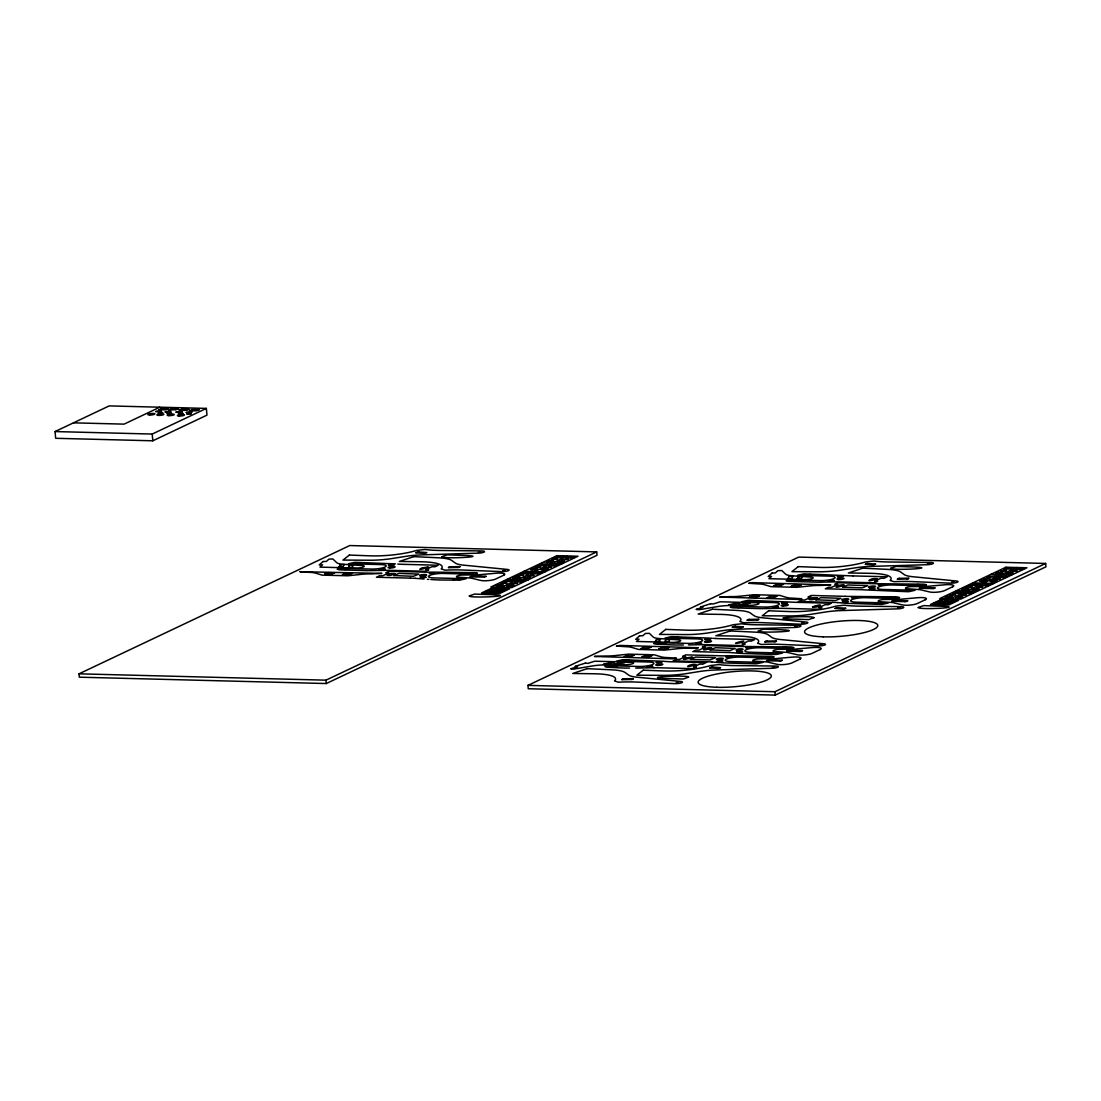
<?xml version="1.0" encoding="UTF-8"?>
<svg xmlns="http://www.w3.org/2000/svg" width="1101" height="1101" viewBox="0 0 1101 1101"><rect width="100%" height="100%" fill="white"/><g stroke="black" fill="none" stroke-linecap="round" stroke-linejoin="round"><path stroke-width="1.5" d="M478.44 552.11L480.614 551.931M480.6 552L478.495 552.207M794.894 626.441L797.055 626.249M796.986 626.373L794.936 626.538M774.485 667.123L772.324 667.289L774.498 667.055M897.714 607.835L899.889 607.642L897.742 607.903M929.478 563.602L927.4 563.643L929.547 563.478M690.382 659.251L695.736 657.049L715.526 657.669L710.2 659.939L690.423 659.348M801.776 623.18L803.923 622.987M803.923 623.07L801.803 623.262M389.437 574.364L390.511 573.47L395.176 573.607M392.341 574.529C391.433 576.277 382.9 575.259 389.369 574.405M422.275 567.965C440.937 564.359 411.554 572.355 422.206 568.006M686.184 658.013C705.122 654.379 674.83 662.527 686.116 658.068M692.928 665.541C681.918 668.913 690.933 663.105 695.763 664.605M708.783 648.861C698.02 652.246 706.581 646.452 711.618 647.925M741.634 642.461C724.018 645.874 751.143 638.126 741.702 642.406M811.575 598.6L812.648 597.705L817.327 597.843M814.492 598.779C813.488 600.43 804.79 599.55 811.506 598.655M815.414 605.949C825.695 602.729 818.002 608.399 812.579 606.885M841.274 586.09C830.526 589.696 838.921 583.613 844.109 585.154M874.125 579.69C863.501 583.186 871.634 577.268 876.96 578.754M395.135 573.69L392.465 574.461M711.618 647.994L708.92 648.792M695.722 664.687L693.024 665.472M817.286 597.926L814.589 598.724M812.579 606.816L815.346 605.99M844.082 585.237L841.384 586.021M876.947 578.809L874.249 579.608M489.697 589.682L491.211 589.544M488.748 591.994L487.275 592.132M938.63 601.229L940.158 601.105M937.68 603.554L933.786 603.609M417.568 552.028L418.958 551.904M424.89 553.28L423.555 553.404M449.304 566.877L450.694 566.74M459.117 567.387L457.837 567.483M622.643 678.904L624.047 678.766M734.009 626.359L735.399 626.221M748.033 619.491L749.437 619.354M632.524 679.386L631.176 679.51M866.501 563.588L867.891 563.451M741.276 627.625L739.968 627.721M757.915 619.973L756.607 620.111M873.85 564.813L872.515 564.964M711.439 667.151L712.842 667.027M765.745 641.209L767.149 641.071M836.829 607.738L838.233 607.614M718.774 668.403L717.439 668.527M898.237 578.424L899.641 578.3M775.627 641.69L774.306 641.828M844.164 608.991L842.857 609.128M908.119 578.92L906.77 579.043M493.661 589.778L488.734 591.843M933.717 603.444L938.671 601.38M503.928 581.534L506.116 581.094M520.498 573.69L522.7 573.249M513.672 580.791L511.607 581.177M530.297 572.905L528.136 573.332M514.442 581.81L516.63 581.369M531.012 573.965L533.228 573.511M540.784 573.194L538.623 573.621M969.43 585.25L971.646 584.796M962.673 592.31L960.733 593.178M963.375 593.356L965.563 592.916M979.945 585.512L982.161 585.071M973.188 592.586L971.123 592.985M989.661 584.769L987.776 585.608M495.588 589.778L497.033 589.654M494.555 592.104L493.193 592.242M944.52 601.325L948.429 601.284M943.516 603.651L942.098 603.788M490.661 591.994L495.643 589.93M499.496 589.875L494.555 591.953M939.593 603.554L944.575 601.49M948.415 601.449L943.488 603.499M55.05 431.564L109.192 405.897L206.355 408.402L206.96 415.146L152.819 440.799L55.656 438.294L55.05 431.564L152.213 434.055L206.355 408.402M159.796 407.205L124.069 424.133L73.464 422.839M79.024 673.826L349.76 545.545L596.714 551.904L597.017 555.276L326.281 683.542L79.327 677.184L79.024 673.826L325.979 680.17L596.714 551.904M327.74 572.878L324.823 574.116L330.19 574.378M343.085 568.336L341.324 569.176L344.668 568.377M352.54 563.85L355.898 563.051L354.123 563.891M331.539 574.199L334.621 572.905M342.108 569.189L343.884 568.35M353.338 563.877L355.1 563.038M345.466 573.332L342.865 574.502L347.916 574.832M349.265 574.653L352.348 573.36M460.493 578.603L458.732 579.443L462.076 578.644M469.948 574.116L473.306 573.318L471.531 574.158M459.516 579.456L461.291 578.617M470.733 574.144L472.508 573.304M471.696 576.195L470.237 576.718M484.564 576.938L486.023 576.415M501.382 587.273L567.483 555.95M527.957 685.372L798.693 557.092L1045.647 563.451L1045.95 566.822L775.214 695.103L528.26 688.744L527.957 685.372L774.925 691.731L1045.647 563.451M776.673 584.425L773.618 585.704M610.835 665.733L609.059 666.573L612.417 665.775M620.29 661.261L623.634 660.462L621.859 661.302M659.54 642.654L657.765 643.493L661.109 642.695M668.981 638.181L672.339 637.383L670.564 638.222M736.225 606.321L734.45 607.16L737.808 606.362M745.68 601.848L749.024 601.05L747.262 601.889M792.032 579.883L790.257 580.722L793.601 579.924M801.473 575.41L804.831 574.612L803.056 575.451M609.858 666.587L611.619 665.747M621.074 661.274L622.849 660.435M630.969 656.581L634.052 655.301M658.549 643.521L660.325 642.681M669.78 638.195L671.555 637.355M735.248 607.188L737.009 606.348M746.464 601.862L748.24 601.022M780.471 585.746L783.527 584.301L778.022 584.259M791.041 580.736L792.816 579.897M802.271 575.424L804.047 574.584M644.897 655.728L641.869 656.994M794.399 584.892L791.344 586.172M648.695 657.049L651.778 655.756M665.706 648.984L668.789 647.691M757.254 662.251L755.479 663.091L758.823 662.293M766.695 657.779L770.053 656.98L768.278 657.82M776.948 652.921L775.173 653.76L778.517 652.962M786.389 648.448L789.747 647.649L787.972 648.489M882.644 602.839L880.869 603.678L884.227 602.88M892.099 598.366L895.443 597.568L893.668 598.407M909.44 590.15L907.664 590.989L911.009 590.191M918.881 585.677L922.239 584.879L920.464 585.718M756.263 663.119L758.038 662.279M767.493 657.792L769.269 656.953M775.957 653.788L777.733 652.948M787.187 648.461L788.949 647.622M881.653 603.706L883.429 602.866M892.883 598.38L894.659 597.54M908.449 591.003L910.224 590.164M919.679 585.691L921.441 584.851M767.947 660.091L766.489 660.614M893.338 600.678L891.879 601.201M780.829 660.834L782.288 660.311M801.019 651.269L802.478 650.746M906.219 601.421L907.678 600.898M950.314 598.834L1016.416 567.51M340.044 564.827L341.324 564.717M342.989 566.864L341.805 566.96M349.237 565.35L353.352 565.061L352.251 567.208M352.251 567.373L351.013 567.483M788.977 576.387L793.078 576.084M656.485 639.158L660.586 638.869L659.499 641.016M791.991 578.397L787.958 578.686M659.499 641.167L658.26 641.291M798.184 576.91L799.464 576.786M665.692 639.681L666.972 639.557M801.129 578.947L799.959 579.03M668.637 641.718L667.495 641.814M338.943 566.987L341.709 566.919M343.044 566.685L344.173 564.675M348.15 567.51L350.916 567.442M787.876 578.534L789.004 576.525M793.023 576.263L791.991 578.245M655.384 641.305L656.54 639.309M797.083 579.057L798.239 577.062M802.285 576.773L801.198 578.768M664.591 641.828L665.775 639.832M669.821 639.53L668.706 641.539M556.955 556.583L564.593 556.624L562.446 557.202M522.548 572.726L529.939 572.726M562.542 557.739L554.959 557.684M545.724 565.708L538.128 565.653M528.246 573.882L520.553 573.841M567.469 556.845L575.107 556.9M550.61 564.799L558.29 564.854M533.063 572.988L540.784 573.043M516.493 580.833L523.911 580.833M501.175 589.943L502.551 589.819M573.002 558.042L565.474 557.959M556.17 565.997L548.615 565.914M522.204 582.002L514.814 581.989M500.074 592.283L498.794 592.407M1005.887 568.13L1013.526 568.185M971.481 584.273L979.202 584.314L977.041 584.906M954.911 592.118L962.701 592.159M977.151 585.443L969.458 585.388M960.622 593.288L952.915 593.246L955.049 592.641M1016.416 568.405L1024.04 568.446M999.543 576.36L1007.222 576.401L1005.075 576.979M965.426 592.379L973.215 592.434M950.108 601.49L953.948 601.449M1022.003 569.561L1014.393 569.506L1016.595 568.914M1005.172 577.53L997.52 577.461M987.611 585.746L980.014 585.663M949.034 603.83L947.727 603.967M971.137 593.563L963.444 593.508M489.766 589.833L484.812 591.884L487.179 592.035M500.088 592.118L505.029 590.053M950.163 601.655L945.208 603.706M496.248 592.159L501.189 590.095M953.865 601.641L949.021 603.665M327.699 572.726L328.993 572.616M331.484 574.378L330.314 574.474M345.425 573.181L346.719 573.07M349.265 574.818L348.04 574.928M415.82 552.633L417.596 552.179M426.624 552.674L424.89 553.129M448.451 567.497L449.359 567.029M460.025 566.74L459.172 567.208M471.655 576.043L472.948 575.933M484.578 577.103L470.237 576.869M776.645 584.273L777.925 584.163M752.52 595.71L753.813 595.586M780.485 585.911L779.247 586.021M644.154 647.058L651.063 647.085M756.359 597.334L755.121 597.444M627.13 655.123L628.423 654.999M647.994 648.682L641.167 648.654M630.969 656.746L624.143 656.719L627.143 655.26M794.372 584.727L795.665 584.617M770.246 596.164L777.155 596.192L774.113 597.637M661.88 647.512L663.16 647.402M774.086 597.802L772.819 597.898M644.856 655.577L646.149 655.467M665.72 649.15L664.453 649.246M648.695 657.201L647.429 657.311M747.194 620.111L748.074 619.629M732.261 626.964L734.037 626.497M875.57 564.221L873.822 564.675M621.804 679.523L622.739 679.056M758.754 619.354L757.901 619.822M743.106 626.992L741.331 627.446M633.364 678.766L632.511 679.234M897.398 579.057L898.333 578.589M835.095 608.344L836.856 607.89M764.906 641.828L765.773 641.346M709.705 667.756L711.466 667.302M776.466 641.071L775.613 641.539M720.439 667.825L718.774 668.252M893.296 600.527L894.59 600.417M767.906 659.939L769.2 659.829M933.538 588.636L919.197 588.264L921.441 587.452L934.955 587.824M906.219 601.586L904.953 601.683M800.964 651.448L799.78 651.531M780.829 660.999L779.618 661.109M160.98 409.214L158.861 409.627M166.279 409.311L168.481 408.87M170.531 409.503L168.412 409.916M175.775 409.627L177.977 409.173M181.417 409.737L179.27 410.164M186.633 409.875L188.835 409.421M191.643 410.164L189.496 410.59M196.886 410.288L199.088 409.833M567.634 557.367L565.474 557.794M749.478 597.155L752.533 595.847M759.442 595.889L756.387 597.182M641.099 648.503L644.154 647.195M651.063 647.237L648.007 648.53M767.204 597.609L770.26 596.302M801.253 584.92L797 586.489M658.825 648.957L661.88 647.649M786.678 651.049L788.949 650.223L802.464 650.595M934.942 587.975L933.538 588.498M1006.08 568.639L1003.864 569.093M1011.324 568.777L1013.539 568.322M1021.838 569.052L1024.054 568.598M554.932 557.533L556.886 556.666M538.059 565.487L540.247 565.061M547.747 564.744L545.587 565.171M548.587 565.763L550.528 564.896M575.094 557.051L573.167 557.918M558.262 565.019L556.17 565.419M987.005 577.048L989.18 576.607M996.68 576.291L994.588 576.704M997.52 577.309L999.708 576.883M736.555 602.853L737.821 602.742M732 605.178L728.972 605M746.918 602.825L750.001 603.018M742.294 605.178L741.179 605.275M611.165 662.265L612.431 662.141M606.541 664.619L605.44 664.715M621.528 662.238L622.781 662.128M616.987 664.564L615.762 664.687M728.931 604.834L736.5 602.976M739.666 603.183L732.096 605.055M739.28 604.821L746.85 602.949M603.527 664.247L611.096 662.389M749.987 603.183L742.446 605.027M614.248 662.609L606.706 664.467M613.89 664.22L621.459 662.362M160.911 408.664L168.453 408.719M166.402 409.847L158.943 409.792M170.407 408.966L177.949 409.022M181.266 409.214L188.808 409.283M186.757 410.412L179.27 410.343M191.519 409.627L199.061 409.696M196.941 410.838L189.551 410.756M324.781 574.13L325.745 574.268M865.661 564.029L866.528 563.726M844.164 608.839L845.898 608.22L838.315 607.724M522.094 581.466L523.98 580.846M340.058 567.07L339.136 566.919M617.055 664.44L624.625 662.582L622.808 662.279M342.549 574.571L343.512 574.722M339.975 567.098L338.957 567.125M339.177 566.905L340.085 564.978M343.14 574.791L342.411 574.777M835.108 608.495L842.719 609.004M865.235 564.373L872.377 564.841M341.406 564.744L344.145 564.538M799.546 576.814L802.285 576.607M799.849 578.988L797.11 579.209M667.055 639.598L669.793 639.392M658.15 641.25L655.439 641.456M667.357 641.773L664.646 641.979M507.052 580.406L506.212 580.984M728.986 655.756L771.127 656.292A71.703 14.781 -5.1 0 1 772.283 656.402L774.182 656.939L772.269 657.916L739.886 657.091A10.06 2.078 -5.1 0 0 726.33 659.1A10.06 2.078 -5.1 0 0 730.431 661.563L762.828 662.403L756.731 663.765A71.703 14.781 -5.1 0 1 755.286 663.807L723.371 662.898M431.496 572.121L474.38 572.644A71.703 14.781 -5.1 0 1 475.536 572.74L477.449 573.153L475.522 574.268L443.139 573.428A10.06 2.078 -5.1 0 0 429.583 575.438A10.06 2.078 -5.1 0 0 433.684 577.901L466.067 578.741L459.984 580.103A71.703 14.781 -5.1 0 1 458.539 580.144L439.85 579.993M728.256 655.769L727.183 655.797M450.791 566.795L460.039 566.575M457.713 567.442L448.492 567.662M899.723 578.342L908.972 578.121L908.105 578.754M906.66 578.988L897.398 579.209M749.52 619.409L758.782 619.189M756.456 620.042L747.194 620.262M767.232 641.112L776.48 640.906M774.168 641.759L764.906 641.979M624.129 678.808L633.378 678.601M631.066 679.455L621.804 679.675M430.422 572.135L428.385 572.162A26.699 5.505 -5.1 0 1 423.045 572.107L389.121 571.226L385.873 572.754L388.914 572.837L382.68 575.795L379.639 575.713L376.391 577.254L410.37 578.121M688.497 644.938L702.672 644.649M819.639 582.181L835.164 581.879A26.699 5.505 -5.1 0 1 840.503 581.934L874.428 582.828L877.676 581.287L874.648 581.204L880.883 578.245L883.91 578.328L887.158 576.786L853.192 575.919M763.833 608.619L779.37 608.316A26.699 5.505 -5.1 0 1 784.696 608.371L818.635 609.266L821.883 607.724L818.841 607.642L825.076 604.697L828.117 604.766L831.365 603.224L797.385 602.357M726.481 655.811L725.146 655.824A26.699 5.505 -5.1 0 1 719.806 655.769L685.868 654.875L682.62 656.416L685.662 656.499L679.427 659.444L676.386 659.375L673.138 660.917L707.117 661.784M639.351 668.018L653.966 667.729M637.534 668.046L638.442 668.032M368.876 570.648L386.231 570.332A26.699 5.505 -5.1 0 1 391.571 570.373L425.495 571.268L428.743 569.726L425.715 569.657L431.95 566.698L434.978 566.781L438.226 565.24L404.26 564.359A26.699 5.505 -5.1 0 1 399.264 564.152L397.805 564.07M818.731 582.195L789.183 581.411A71.703 14.781 -5.1 0 1 788.013 581.3L786.128 580.764L788.027 579.773L820.424 580.612A10.06 2.078 -5.1 0 0 833.98 578.603A10.06 2.078 -5.1 0 0 829.865 576.14L797.482 575.3L803.565 573.938A71.703 14.781 -5.1 0 1 805.01 573.896L848.155 575.727A26.699 5.505 -5.1 0 0 853.151 575.933M762.016 608.647L762.924 608.633M635.704 668.059L636.626 668.059M367.954 570.662L340.237 569.85A71.703 14.781 -5.1 0 1 339.08 569.754L337.195 569.203L339.094 568.226L371.477 569.066A10.06 2.078 -5.1 0 0 385.047 567.056A10.06 2.078 -5.1 0 0 380.932 564.579L348.549 563.753L354.632 562.377A71.703 14.781 -5.1 0 1 356.077 562.35L395.424 563.877M761.094 608.647L733.376 607.848A71.703 14.781 -5.1 0 1 732.22 607.738L730.321 607.202L732.234 606.224L764.617 607.05A10.06 2.078 -5.1 0 0 778.173 605.041A10.06 2.078 -5.1 0 0 774.072 602.577L741.689 601.738L747.772 600.375A71.703 14.781 -5.1 0 1 749.217 600.334L792.362 602.164A26.699 5.505 -5.1 0 0 797.344 602.371M683.473 644.993L682.07 645.007M681.134 645.007L674.032 644.966M629.593 668.073L627.226 668.059M626.276 668.046L625.327 668.046M673.083 644.952L656.691 644.181A71.703 14.781 -5.1 0 1 655.522 644.085L653.636 643.534L655.535 642.557L687.932 643.383A10.06 2.078 -5.1 0 0 701.488 641.374A10.06 2.078 -5.1 0 0 697.373 638.91L664.99 638.071L671.073 636.708A71.703 14.781 -5.1 0 1 672.518 636.681L712.168 638.222M624.377 668.018L622.024 667.977M541.637 562.941L562.666 563.492M990.57 574.502L1011.599 575.039M523.966 571.323L544.995 571.859M972.899 582.869L993.928 583.42M473.031 576.016L486.023 576.263M329.075 572.699L334.621 572.754M346.815 573.153L352.348 573.208M795.748 584.714L801.28 584.769M779.136 585.925L773.631 585.87M796.863 586.379L791.358 586.338M507.41 579.167L528.439 579.704M956.342 590.714L977.385 591.251M845.238 596.343L811.272 595.462L808.024 597.003L811.052 597.086L804.817 600.031L801.789 599.962L798.542 601.504L832.507 602.371M753.896 595.682L759.429 595.737M894.673 600.499L907.664 600.747M755.011 597.348L749.533 597.306M772.737 597.815L767.259 597.76M904.871 601.6L891.879 601.352M707.971 644.718L741.936 645.599L745.184 644.057L742.157 643.975L748.391 641.03L751.419 641.099L754.667 639.571L720.701 638.69A26.699 5.505 -5.1 0 1 715.705 638.484M663.256 647.484L668.789 647.539M799.67 651.434L786.706 651.2M664.371 649.163L658.893 649.108M628.506 655.095L634.038 655.15M646.232 655.549L651.764 655.604M769.282 659.912L782.274 660.16M647.347 657.214L641.842 657.173M779.48 661.013L766.585 660.779M621.088 667.949L607.986 667.261A71.703 14.781 -5.1 0 1 606.83 667.151L604.931 666.614L606.844 665.637L639.227 666.463A10.06 2.078 -5.1 0 0 652.783 664.453A10.06 2.078 -5.1 0 0 648.682 661.99L616.285 661.15L622.382 659.788A71.703 14.781 -5.1 0 1 623.827 659.747L663.476 661.302M940.226 601.174L942.621 601.325L937.667 603.389M941.988 603.692L939.635 603.706M947.562 603.857L945.195 603.871M491.294 589.627L493.675 589.627M497.115 589.737L499.496 589.723M502.648 589.902L505.015 589.902M493.055 592.145L490.702 592.159M498.629 592.31L496.29 592.324M438.941 579.966L430.849 579.539M837.544 602.564L846.256 603.279M415.394 578.328L424.105 579.03M715.664 638.497L713.379 638.319M712.141 661.976L720.866 662.692M428.881 579.401L427.353 579.291M867.973 563.561L875.584 564.056M419.041 552L426.651 552.509M423.445 553.294L415.861 552.798M735.482 626.331L743.092 626.841M739.886 627.625L732.33 627.13M741.606 653.443L774.98 654.476A71.703 14.781 -5.1 0 0 776.425 654.434L782.522 653.072L750.125 652.232A10.06 2.078 -5.1 0 1 746.024 649.769A10.06 2.078 -5.1 0 1 759.58 647.76L791.963 648.585L793.876 647.608L791.977 647.071A71.703 14.781 -5.1 0 0 790.821 646.961L744.84 646.493A26.699 5.505 -5.1 0 1 739.5 646.438L705.562 645.544L702.314 647.085L705.356 647.168L699.121 650.113L696.08 650.044L692.832 651.586L726.811 652.453A26.699 5.505 -5.1 0 1 731.793 652.659L740.904 653.388M722.641 662.843L721.568 662.747M712.911 667.137L720.536 667.633M717.329 668.417L709.705 667.908M846.958 603.334L880.69 604.394A71.703 14.781 -5.1 0 0 882.135 604.353L888.218 602.99L855.835 602.151A10.06 2.078 -5.1 0 1 851.72 599.687A10.06 2.078 -5.1 0 1 865.276 597.678L897.673 598.504L899.572 597.526L897.687 596.99A71.703 14.781 -5.1 0 0 896.517 596.88L850.536 596.412A26.699 5.505 -5.1 0 1 845.196 596.357M664.082 661.357L666.972 661.577A26.699 5.505 -5.1 0 0 671.954 661.784L705.975 662.637L702.727 664.178L699.685 664.096L693.451 667.055L696.493 667.137L693.245 668.679L659.265 667.798A26.699 5.505 -5.1 0 0 653.953 667.743M613.959 664.398L615.707 664.522M168.412 410.095L175.706 409.723M348.205 567.662L349.031 567.648L349.292 565.501M989.716 584.59L982.243 584.961M547.761 564.579L540.343 564.951M531.067 574.116L538.513 573.731M513.754 580.612L507.066 580.406M737.835 602.894L739.652 603.031M741.097 605.11L739.294 604.972M612.445 662.307L614.262 662.444M605.357 664.536L603.541 664.398M996.708 576.14L989.276 576.497M1003.864 569.231L1011.255 568.873M987.005 577.199L994.437 576.828M503.955 581.686L511.47 581.3M774.925 691.731L775.214 695.103M325.979 680.17L326.281 683.542M152.213 434.055L152.819 440.799M410.398 578.108A26.699 5.505 -5.1 0 1 415.352 578.342M832.549 602.357A26.699 5.505 -5.1 0 1 837.503 602.577M707.159 661.77A26.699 5.505 -5.1 0 1 712.113 661.99M702.658 644.663A26.699 5.505 -5.1 0 1 708.012 644.704M155.695 411.568L161.489 411.113L155.75 411.485M165.191 411.884L170.999 411.416L165.205 411.829M176.05 412.132L181.858 411.678L176.05 412.132M186.303 412.545L192.111 412.077L186.358 412.462M500.776 583.475L506.763 582.993L500.776 583.475M511.291 583.75L517.277 583.269L511.346 583.654M517.346 575.63L523.292 575.162L517.374 575.589M527.874 575.906L533.806 575.424L527.874 575.906M534.893 567.442L540.784 566.974L534.921 567.4M545.408 567.717L551.312 567.235L545.408 567.717M551.766 559.487L557.615 559.019L551.78 559.432M562.281 559.748L568.13 559.28L562.281 559.748M949.709 595.022L955.696 594.554L949.736 594.98M960.237 595.297L966.224 594.815L960.251 595.256M966.293 587.177L972.224 586.709L966.348 587.094M976.807 587.452L982.739 586.984L976.821 587.411M983.826 578.988L989.73 578.52L983.826 578.988M994.354 579.264L1000.245 578.796L994.409 579.167M1000.699 571.034L1006.548 570.566L1000.754 570.937M1011.213 571.309L1017.063 570.841L1011.241 571.254M688.565 677.101L683.322 679.014L672.532 678.656A12.083 2.491 -5.1 0 0 670.908 678.615C633.047 677.748 687.409 674.459 688.565 677.101M813.956 617.689L808.712 619.602L797.922 619.244A12.083 2.491 -5.1 0 0 796.312 619.202C758.438 618.335 812.951 615.005 813.956 617.744M926.381 584.7L924.455 585.815L892.071 584.975A10.06 2.078 -5.1 0 0 878.515 586.998A10.06 2.078 -5.1 0 0 882.617 589.462L915.014 590.287L908.917 591.664A71.703 14.781 -5.1 0 1 907.472 591.691L864.326 589.875A26.699 5.505 -5.1 0 0 859.344 589.654L825.323 588.801L828.571 587.26L831.613 587.342L837.847 584.383L834.806 584.314L838.054 582.773L872.033 583.64A26.699 5.505 -5.1 0 0 877.346 583.709L923.312 584.191A71.703 14.781 -5.1 0 1 924.468 584.287L926.381 584.7M441.859 556.734C442.341 559.336 497.638 556.335 459.612 555.276A12.083 2.491 -5.1 0 1 458.016 555.234L447.295 554.835L441.955 556.611M469.287 595.971C469.659 598.586 525.053 595.572 487.027 594.512A12.083 2.491 -5.1 0 1 485.431 594.471L474.71 594.072L469.37 595.847M758.314 631.052C759.167 633.694 813.708 630.625 776.054 629.607A12.083 2.491 -5.1 0 1 774.457 629.552L763.736 629.153L758.341 630.997M890.805 568.281C891.617 570.937 946.282 567.799 908.545 566.822A12.083 2.491 -5.1 0 1 906.949 566.781L896.228 566.382L890.833 568.226M918.22 607.518C919.101 610.229 973.49 607.009 935.96 606.059A12.083 2.491 -5.1 0 1 934.364 606.018L923.643 605.619L918.317 607.408M158.269 412.985L162.604 412.669L158.269 412.985M167.132 413.357L171.481 413.04L167.173 413.302M178.458 413.646L182.794 413.329L178.458 413.646M186.95 414.045L191.285 413.728L186.977 413.99M300.036 571.736L308.61 572.3A17.286 3.564 -5.1 0 1 315.684 573.167L322.056 575.121L347.847 575.782L361.348 574.35A17.286 3.564 -5.1 0 1 371.175 573.91L381.909 573.401L300.078 571.694M344.723 569.396L349.072 569.093L344.764 569.355M357.55 563.327L361.885 563.01L357.55 563.327M379.446 569.41L385.226 568.997L379.487 569.355M388.474 565.13L394.268 564.717L388.515 565.074M420.376 577.708L426.17 577.296L420.417 577.653M429.404 573.428L435.198 573.015L429.459 573.373M452.745 579.429L457.08 579.112L452.828 579.332M465.558 573.36L469.907 573.043L465.599 573.304M594.526 656.471L673.028 658.838L676.399 658.137L667.825 657.614A17.286 3.564 -5.1 0 1 660.751 656.746L654.379 654.806L628.588 654.145L615.087 655.577A17.286 3.564 -5.1 0 1 605.261 656.003L594.568 656.416M616.491 646.067L625.051 646.631A17.286 3.564 -5.1 0 1 632.125 647.498L638.497 649.439L664.288 650.113L677.789 648.682A17.286 3.564 -5.1 0 1 687.616 648.241L698.351 647.732L619.849 645.42L616.491 646.067M612.473 666.807L616.821 666.49L612.514 666.752M625.285 660.738L629.634 660.421L625.285 660.738M647.182 666.821L652.976 666.394L647.223 666.752M661.178 643.727L665.513 643.411L661.178 643.727M656.21 662.541L662.004 662.114L656.334 662.417M673.991 637.658L678.34 637.341L673.991 637.658M695.887 643.741L701.667 643.328L695.928 643.672M704.915 639.461L710.709 639.048L704.97 639.392M719.93 597.059L798.418 599.426L801.789 598.724L793.215 598.201A17.286 3.564 -5.1 0 1 786.142 597.334L779.769 595.393L753.979 594.733L740.478 596.164A17.286 3.564 -5.1 0 1 730.651 596.591L719.93 597.059M717.123 661.371L722.917 660.958L717.246 661.247M737.863 607.394L742.212 607.078L737.863 607.394M726.165 657.091L731.945 656.678L726.165 657.091M748.983 583.296L757.543 583.86A17.286 3.564 -5.1 0 1 764.617 584.727L770.989 586.668L796.78 587.328L810.281 585.897A17.286 3.564 -5.1 0 1 820.107 585.471L830.842 584.948L752.341 582.635L748.983 583.296M750.689 601.325L755.025 601.008L750.772 601.229M736.817 652.04L742.611 651.627L736.872 651.985M745.859 647.76L751.639 647.347L745.969 647.636M749.492 663.091L753.841 662.774L749.588 662.995M772.572 607.408L778.366 606.981L772.572 607.408M762.319 657.008L766.654 656.705L762.346 656.967M781.614 603.128L787.394 602.701L781.614 603.128M769.186 653.76L773.535 653.443L769.227 653.705M793.67 580.956L798.005 580.64L793.67 580.956M781.999 647.677L786.348 647.374L782.04 647.636M806.482 574.887L810.831 574.571L806.482 574.887M828.379 580.97L834.159 580.544L828.379 580.97M837.407 576.69L843.201 576.263L837.462 576.621M842.513 601.958L848.307 601.545L842.513 601.958M851.555 597.678L857.349 597.265L851.596 597.609M869.308 589.269L875.102 588.842L869.363 589.2M878.35 584.989L884.131 584.562L878.46 584.865M874.882 603.678L879.231 603.362L874.978 603.582M887.709 597.595L892.044 597.293L887.736 597.554M901.678 590.976L906.027 590.673L901.678 590.976M914.491 584.906L918.84 584.59L914.532 584.865M393.649 575.562L413.439 576.277L418.793 574.089L398.975 573.401L393.676 575.548M710.09 649.893L729.894 650.608L735.234 648.42L715.526 647.718L710.117 649.865M815.786 599.811L835.59 600.527L840.944 598.338L821.126 597.65L815.813 599.784M842.582 587.122L862.386 587.838L867.726 585.649L848.018 584.948L842.637 587.067M503.061 570.538L505.194 570.442L503.074 570.524M676.399 682.565L678.546 682.455L676.427 682.537M819.502 644.869L821.649 644.759L819.502 644.869M951.993 582.099L954.14 581.989L952.021 582.071M323.061 561.524L319.249 564.937L322.593 564.827L320.033 567.125L355.788 568.061A5.766 1.184 -5.1 0 0 363.358 567.001A5.766 1.184 -5.1 0 0 361.926 565.529L343.374 564.263A17.368 3.578 -5.1 0 1 336.7 562.639L332.887 558.991L328.951 559.115L326.391 561.414L323.061 561.524M639.502 635.855L635.704 639.268L639.034 639.158L636.474 641.456L672.243 642.392A5.766 1.184 -5.1 0 0 679.799 641.332A5.766 1.184 -5.1 0 0 678.367 639.86L659.816 638.594A17.368 3.578 -5.1 0 1 653.141 636.97L649.342 633.323L645.392 633.447L642.833 635.745L639.502 635.855M771.994 573.07L768.195 576.484L771.526 576.387L768.966 578.686L804.735 579.608A5.766 1.184 -5.1 0 0 812.29 578.548A5.766 1.184 -5.1 0 0 810.859 577.075L792.307 575.809A17.368 3.578 -5.1 0 1 785.632 574.199L781.834 570.538L777.884 570.662L775.324 572.96L771.994 573.07M349.334 555.069L342.989 560.079L369.95 560.23A30.828 6.358 -5.1 0 0 392.438 558.482L405.581 556.39A27.993 5.766 -5.1 0 1 422 554.863L478.261 553.156A4.996 1.032 -5.1 0 0 484.206 552A4.996 1.032 -5.1 0 0 481.632 550.927L440.524 550.459A51.871 10.693 -5.1 0 1 425.055 549.468L416.563 550.417A37.654 7.762 -5.1 0 1 369.908 555.826L349.334 555.069M665.775 629.387L659.43 634.41L686.391 634.561A30.828 6.358 -5.1 0 0 708.893 632.8L722.022 630.722A27.993 5.766 -5.1 0 1 738.441 629.18L794.702 627.474A4.996 1.032 -5.1 0 0 800.661 626.318A4.996 1.032 -5.1 0 0 798.074 625.258L756.979 624.776A51.871 10.693 -5.1 0 1 741.496 623.799L733.005 624.749A37.654 7.762 -5.1 0 1 686.363 630.157L665.775 629.387M643.218 670.192L636.86 675.202L663.82 675.353A30.828 6.358 -5.1 0 0 686.322 673.606L699.465 671.514A27.993 5.766 -5.1 0 1 715.87 669.986L772.131 668.279A4.996 1.032 -5.1 0 0 778.09 667.123A4.996 1.032 -5.1 0 0 775.517 666.05L734.408 665.582A51.871 10.693 -5.1 0 1 718.939 664.591L710.448 665.541A37.654 7.762 -5.1 0 1 663.793 670.949L643.218 670.192M798.266 566.616L791.922 571.639L818.883 571.777A30.828 6.358 -5.1 0 0 841.384 570.029L854.514 567.951A27.993 5.766 -5.1 0 1 870.932 566.409L927.193 564.703A4.996 1.032 -5.1 0 0 933.153 563.547A4.996 1.032 -5.1 0 0 930.565 562.473L889.47 562.005A51.871 10.693 -5.1 0 1 873.988 561.028L865.496 561.964A37.654 7.762 -5.1 0 1 818.855 567.387L798.266 566.616M768.608 610.78L762.25 615.789L789.211 615.941A30.828 6.358 -5.1 0 0 811.712 614.193L824.855 612.101A27.993 5.766 -5.1 0 1 841.26 610.573L897.521 608.867A4.996 1.032 -5.1 0 0 903.481 607.711A4.996 1.032 -5.1 0 0 900.907 606.637L859.798 606.169A51.871 10.693 -5.1 0 1 844.329 605.178L835.838 606.128A37.654 7.762 -5.1 0 1 789.183 611.55L768.608 610.78M503.763 575.19L495.643 579.043A8.643 1.775 -5.1 0 1 480.752 580.42L471.228 578.135A19.543 4.032 -5.1 0 0 468.503 577.901L457.149 577.144A5.766 1.184 -5.1 0 1 461.608 575.025L474.861 574.901A19.543 4.032 -5.1 0 0 478.233 574.818L495.918 573.236A8.643 1.775 -5.1 0 1 503.763 575.19M556.968 555.688L490.853 587.012L511.896 587.549L577.997 556.225L556.968 555.688M491.459 588.292L481.536 592.999L499.758 593.467L509.667 588.76L491.459 588.292M800.014 659.086L791.894 662.94A8.643 1.775 -5.1 0 1 777.003 664.316L767.48 662.031A19.543 4.032 -5.1 0 0 764.755 661.797L753.401 661.04A5.766 1.184 -5.1 0 1 757.86 658.921L771.113 658.783A19.543 4.032 -5.1 0 0 774.485 658.715L792.169 657.132A8.643 1.775 -5.1 0 1 800.014 659.086M820.204 649.521L812.084 653.375A8.643 1.775 -5.1 0 1 797.193 654.751L787.669 652.466A19.543 4.032 -5.1 0 0 784.944 652.232L773.604 651.462A5.766 1.184 -5.1 0 1 778.049 649.356L791.302 649.218A19.543 4.032 -5.1 0 0 794.674 649.15L812.359 647.567A8.643 1.775 -5.1 0 1 820.204 649.521M925.404 599.673L917.284 603.527A8.643 1.775 -5.1 0 1 902.393 604.903L892.87 602.619A19.543 4.032 -5.1 0 0 890.145 602.385L878.804 601.628A5.766 1.184 -5.1 0 1 883.25 599.508L896.503 599.371A19.543 4.032 -5.1 0 0 899.889 599.302L917.56 597.719A8.643 1.775 -5.1 0 1 925.404 599.673M952.695 586.75L944.575 590.59A8.643 1.775 -5.1 0 1 929.684 591.966L920.161 589.696A19.543 4.032 -5.1 0 0 917.436 589.462L906.095 588.691A5.766 1.184 -5.1 0 1 910.541 586.585L923.794 586.448A19.543 4.032 -5.1 0 0 927.18 586.365L944.851 584.782A8.643 1.775 -5.1 0 1 952.695 586.75M1005.901 567.235L939.8 598.559L960.829 599.095L1026.944 567.772L1005.901 567.235M940.392 599.852L930.469 604.545L948.69 605.013L958.613 600.32L940.392 599.852M413.811 556.624L399.415 561.441L420.954 561.758A37.654 7.762 -5.1 0 1 441.143 568.887L444.955 570.153A51.871 10.693 -5.1 0 1 462.764 570.029L501.533 571.612A4.996 1.032 -5.1 0 0 508.125 570.772A4.996 1.032 -5.1 0 0 507.41 569.437L463.769 565.171A27.993 5.766 -5.1 0 1 455.208 562.983L451.768 560.478A30.828 6.358 -5.1 0 0 438.583 557.808L413.811 556.624M712.553 609.238L698.158 614.055L719.696 614.372A37.654 7.762 -5.1 0 1 739.872 621.501L743.684 622.767A51.871 10.693 -5.1 0 1 761.507 622.629L800.262 624.212A4.996 1.032 -5.1 0 0 806.868 623.386A4.996 1.032 -5.1 0 0 806.152 622.051L762.511 617.785A27.993 5.766 -5.1 0 1 753.937 615.597L750.497 613.092A30.828 6.358 -5.1 0 0 737.326 610.422L712.553 609.238M862.757 568.171L848.362 572.988L869.9 573.304A37.654 7.762 -5.1 0 1 890.076 580.433L893.888 581.7A51.871 10.693 -5.1 0 1 911.697 581.576L950.466 583.158A4.996 1.032 -5.1 0 0 957.058 582.319A4.996 1.032 -5.1 0 0 956.342 580.998L912.715 576.718A27.993 5.766 -5.1 0 1 904.141 574.543L900.701 572.025A30.828 6.358 -5.1 0 0 887.516 569.368L862.757 568.171M587.163 668.651L572.768 673.468L594.306 673.771A37.654 7.762 -5.1 0 1 614.482 680.913L618.294 682.18A51.871 10.693 -5.1 0 1 636.103 682.042L674.872 683.625A4.996 1.032 -5.1 0 0 681.464 682.799A4.996 1.032 -5.1 0 0 680.748 681.464L637.121 677.198A27.993 5.766 -5.1 0 1 628.547 675.009L625.107 672.505A30.828 6.358 -5.1 0 0 611.922 669.835L587.163 668.651M730.266 630.956L715.87 635.759L737.409 636.075A37.654 7.762 -5.1 0 1 757.584 643.218L761.397 644.47A51.871 10.693 -5.1 0 1 779.205 644.346L817.974 645.929A4.996 1.032 -5.1 0 0 824.566 645.103A4.996 1.032 -5.1 0 0 823.851 643.768L780.224 639.502A27.993 5.766 -5.1 0 1 771.65 637.314L768.209 634.809A30.828 6.358 -5.1 0 0 755.025 632.139L730.266 630.956M710.709 603.72L700.442 606.968L703.002 607.229L696.107 609.417L699.135 609.72L717.164 606.637A17.368 3.578 -5.1 0 1 729.633 605.509L751.35 605.275A5.766 1.184 -5.1 0 0 758.534 604.022A5.766 1.184 -5.1 0 0 755.988 602.701L720.178 601.793L713.269 603.981L710.709 603.72M585.319 663.132L575.052 666.38L577.612 666.642L570.717 668.83L573.731 669.133L591.774 666.05A17.368 3.578 -5.1 0 1 604.243 664.921L625.96 664.687A5.766 1.184 -5.1 0 0 633.144 663.435A5.766 1.184 -5.1 0 0 630.598 662.114L594.788 661.206L587.879 663.394L585.319 663.132M542.889 570.208A3.62 0.743 -5.1 0 0 548.27 569.079A3.62 0.743 -5.1 0 0 542.834 568.914A3.62 0.743 -5.1 0 0 542.889 570.208M514.539 578.328A3.647 0.757 -5.1 0 0 519.947 577.199A3.647 0.757 -5.1 0 0 514.484 577.02A3.647 0.757 -5.1 0 0 514.539 578.328M558.964 562.46A3.592 0.743 -5.1 0 0 564.304 561.345A3.592 0.743 -5.1 0 0 558.909 561.18A3.592 0.743 -5.1 0 0 558.964 562.46M548.449 562.184A3.592 0.743 -5.1 0 0 553.789 561.083A3.592 0.743 -5.1 0 0 548.394 560.904A3.592 0.743 -5.1 0 0 548.449 562.184M532.361 569.933A3.62 0.743 -5.1 0 0 537.742 568.818A3.62 0.743 -5.1 0 0 532.32 568.639A3.62 0.743 -5.1 0 0 532.361 569.933M525.053 578.603A3.647 0.757 -5.1 0 0 530.462 577.475A3.647 0.757 -5.1 0 0 524.998 577.296A3.647 0.757 -5.1 0 0 525.053 578.603M508.497 586.448A3.661 0.757 -5.1 0 0 513.947 585.319A3.661 0.757 -5.1 0 0 508.442 585.14A3.661 0.757 -5.1 0 0 508.497 586.448M497.982 586.172A3.661 0.757 -5.1 0 0 503.418 585.044A3.661 0.757 -5.1 0 0 497.927 584.865A3.661 0.757 -5.1 0 0 497.982 586.172M421.243 576.071A3.578 0.743 -5.1 0 0 426.624 574.983A3.578 0.743 -5.1 0 0 421.339 574.777A3.578 0.743 -5.1 0 0 421.243 576.071M389.726 568.006A3.578 0.743 -5.1 0 0 395.108 566.919A3.578 0.743 -5.1 0 0 389.809 566.726A3.578 0.743 -5.1 0 0 389.726 568.006M158.572 415.407A3.578 0.743 -5.1 0 0 163.884 414.306A3.578 0.743 -5.1 0 0 158.516 414.141A3.578 0.743 -5.1 0 0 158.572 415.407M149.612 415.022A3.578 0.743 -5.1 0 0 154.924 413.907A3.578 0.743 -5.1 0 0 149.571 413.742A3.578 0.743 -5.1 0 0 149.612 415.022M168.921 415.641A3.578 0.743 -5.1 0 0 174.233 414.54A3.578 0.743 -5.1 0 0 168.88 414.361A3.578 0.743 -5.1 0 0 168.921 415.641M179.174 416.054A3.578 0.743 -5.1 0 0 184.486 414.939A3.578 0.743 -5.1 0 0 179.133 414.774A3.578 0.743 -5.1 0 0 179.174 416.054M838.659 579.553A3.578 0.743 -5.1 0 0 844.04 578.479A3.578 0.743 -5.1 0 0 838.756 578.273A3.578 0.743 -5.1 0 0 838.659 579.553M870.189 587.617A3.578 0.743 -5.1 0 0 875.57 586.53A3.578 0.743 -5.1 0 0 870.272 586.324A3.578 0.743 -5.1 0 0 870.189 587.617M946.915 597.733A3.661 0.757 -5.1 0 0 952.365 596.591A3.661 0.757 -5.1 0 0 946.86 596.412A3.661 0.757 -5.1 0 0 946.915 597.733M957.43 597.994A3.661 0.757 -5.1 0 0 962.88 596.866A3.661 0.757 -5.1 0 0 957.375 596.687A3.661 0.757 -5.1 0 0 957.43 597.994M973.986 590.15A3.647 0.757 -5.1 0 0 979.408 589.021A3.647 0.757 -5.1 0 0 973.931 588.856A3.647 0.757 -5.1 0 0 973.986 590.15M981.308 581.479A3.62 0.743 -5.1 0 0 986.689 580.365A3.62 0.743 -5.1 0 0 981.252 580.186A3.62 0.743 -5.1 0 0 981.308 581.479M997.382 573.745A3.592 0.743 -5.1 0 0 1002.722 572.63A3.592 0.743 -5.1 0 0 997.327 572.451A3.592 0.743 -5.1 0 0 997.382 573.745M1007.897 574.006A3.592 0.743 -5.1 0 0 1013.237 572.905A3.592 0.743 -5.1 0 0 1007.842 572.726A3.592 0.743 -5.1 0 0 1007.897 574.006M963.471 589.875A3.647 0.757 -5.1 0 0 968.894 588.76A3.647 0.757 -5.1 0 0 963.416 588.581A3.647 0.757 -5.1 0 0 963.471 589.875M991.822 581.755A3.62 0.743 -5.1 0 0 997.203 580.64A3.62 0.743 -5.1 0 0 991.767 580.461A3.62 0.743 -5.1 0 0 991.822 581.755M782.866 606.004A3.578 0.743 -5.1 0 0 788.247 604.917A3.578 0.743 -5.1 0 0 782.949 604.71A3.578 0.743 -5.1 0 0 782.866 606.004M843.394 600.306A3.578 0.743 -5.1 0 0 848.775 599.233A3.578 0.743 -5.1 0 0 843.476 599.027A3.578 0.743 -5.1 0 0 843.394 600.306M657.476 665.417A3.578 0.743 -5.1 0 0 662.843 664.33A3.578 0.743 -5.1 0 0 657.558 664.123A3.578 0.743 -5.1 0 0 657.476 665.417M718.003 659.719A3.578 0.743 -5.1 0 0 723.385 658.632A3.578 0.743 -5.1 0 0 718.086 658.439A3.578 0.743 -5.1 0 0 718.003 659.719M706.168 642.337A3.578 0.743 -5.1 0 0 711.549 641.25A3.578 0.743 -5.1 0 0 706.264 641.043A3.578 0.743 -5.1 0 0 706.168 642.337M737.698 650.388A3.578 0.743 -5.1 0 0 743.079 649.301A3.578 0.743 -5.1 0 0 737.78 649.108A3.578 0.743 -5.1 0 0 737.698 650.388M823.121 636.832A36.76 7.583 -5.1 0 0 877.786 625.478A36.76 7.583 -5.1 0 0 822.585 623.703A36.76 7.583 -5.1 0 0 823.121 636.832M716.682 687.272A36.76 7.583 -5.1 0 0 771.333 675.918A36.76 7.583 -5.1 0 0 716.132 674.142A36.76 7.583 -5.1 0 0 716.682 687.272"/></g></svg>
